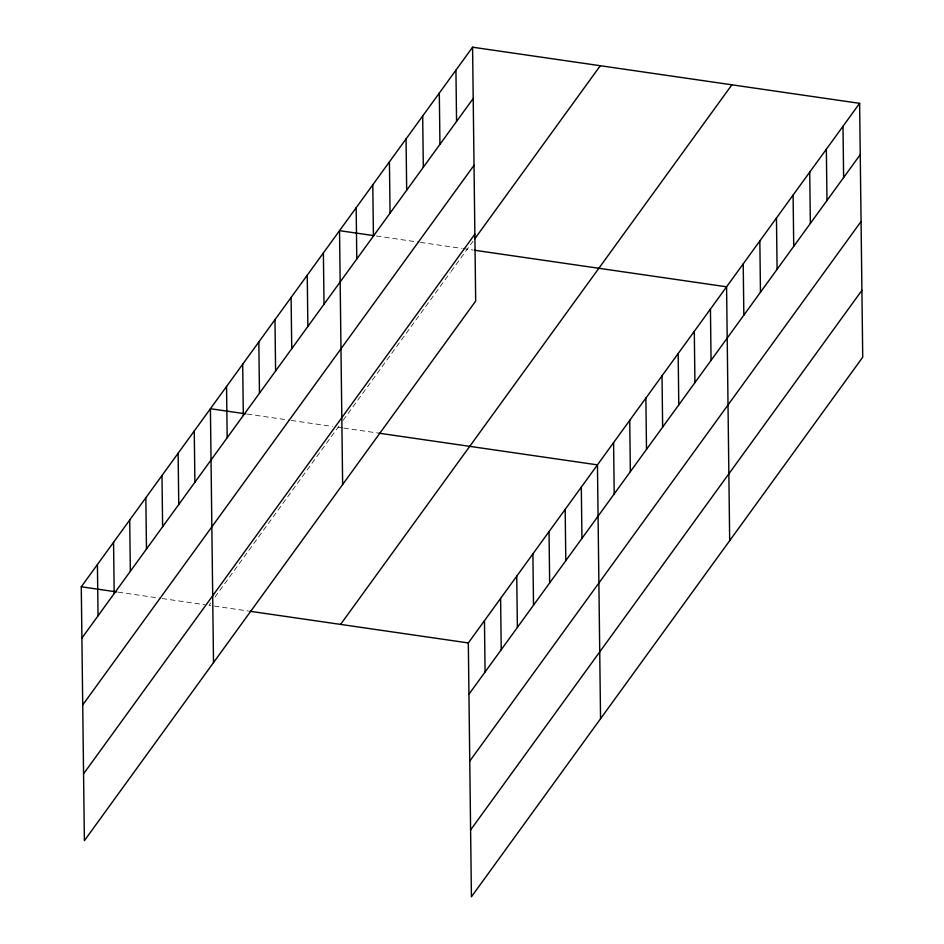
<?xml version="1.0" encoding="UTF-8"?>
<svg xmlns="http://www.w3.org/2000/svg" width="944" height="944" viewBox="0 0 944 944"><rect width="100%" height="100%" fill="white"/><g stroke="black" fill="none" stroke-linecap="round" stroke-linejoin="round"><path stroke-width="0.71" stroke-dasharray="4.72 3.54" d="M210.701 602.98L209.002 605.316L248.626 611.075M214.949 597.115L339.828 424.918M343.227 420.222L450.264 272.615M451.114 271.447L473.074 241.168M376.432 236.012L419.006 242.195M420.422 242.396L461.581 248.366M462.997 248.567L472.92 250.007M247.304 414.086L289.879 420.257M291.295 420.458L332.453 426.428M338.129 427.254L342.377 427.868M343.793 428.08L379.169 433.213M118.177 592.148L160.751 598.319M162.167 598.531L204.742 604.703"/><path stroke-width="1.42" d="M472.578 47.2L475.682 301.065L84.382 840.656L81.278 586.79L472.578 47.2L859.618 103.344L862.722 357.21L471.422 896.8L468.318 642.935L859.618 103.344M81.904 638.073L473.204 98.483M82.718 704.932L474.018 165.33M83.568 773.809L474.856 234.206M474.738 238.867L600.301 65.726M340.595 624.409L731.895 84.818M468.956 694.218L860.244 154.627M469.77 761.076L861.058 221.486M470.608 829.953L861.907 290.351M373.6 235.599L339.533 230.666L342.637 484.52M474.336 250.219L726.573 286.811L729.677 540.664M245.888 413.873L210.406 408.728L213.509 662.594M379.169 433.213L597.446 464.873L600.549 718.738M81.278 586.79L116.761 591.935M250.042 611.275L468.318 642.935M842.992 126.284L843.617 177.566M826.354 149.211L826.979 200.494M809.728 172.15L810.353 223.433M793.102 195.078L793.727 246.36M776.464 218.005L777.089 269.288M759.837 240.944L760.463 292.227M743.211 263.872L743.837 315.154M710.443 309.066L711.068 360.348M694.3 331.32L694.926 382.603M678.158 353.587L678.783 404.87M662.015 375.842L662.641 427.125M645.873 398.097L646.498 449.379M629.731 420.363L630.356 471.646M613.588 442.618L614.214 493.901M581.315 487.128L581.941 538.41M565.173 509.394L565.798 560.677M549.03 531.649L549.656 582.932M532.888 553.904L533.513 605.187M516.746 576.17L517.371 627.453M500.603 598.425L501.229 649.708M484.461 620.68L485.086 671.963M455.94 70.127L456.566 121.422M439.314 93.067L439.939 144.349M422.688 115.994L423.313 167.277M406.05 138.933L406.675 190.216M389.424 161.861L390.049 213.143M372.797 184.8L373.423 236.083M356.159 207.727L356.797 259.01M323.391 252.921L324.016 304.204M307.248 275.176L307.874 326.459M291.106 297.431L291.743 348.725M274.975 319.697L275.601 370.98M258.833 341.952L259.458 393.235M242.691 364.207L243.316 415.49M226.548 386.474L227.174 437.756M194.263 430.983L194.889 482.266M178.121 453.25L178.746 504.533M161.99 475.505L162.616 526.787M145.848 497.759L146.473 549.042M129.706 520.014L130.331 571.297M113.563 542.281L114.189 593.564M97.421 564.536L98.046 615.818"/></g></svg>
